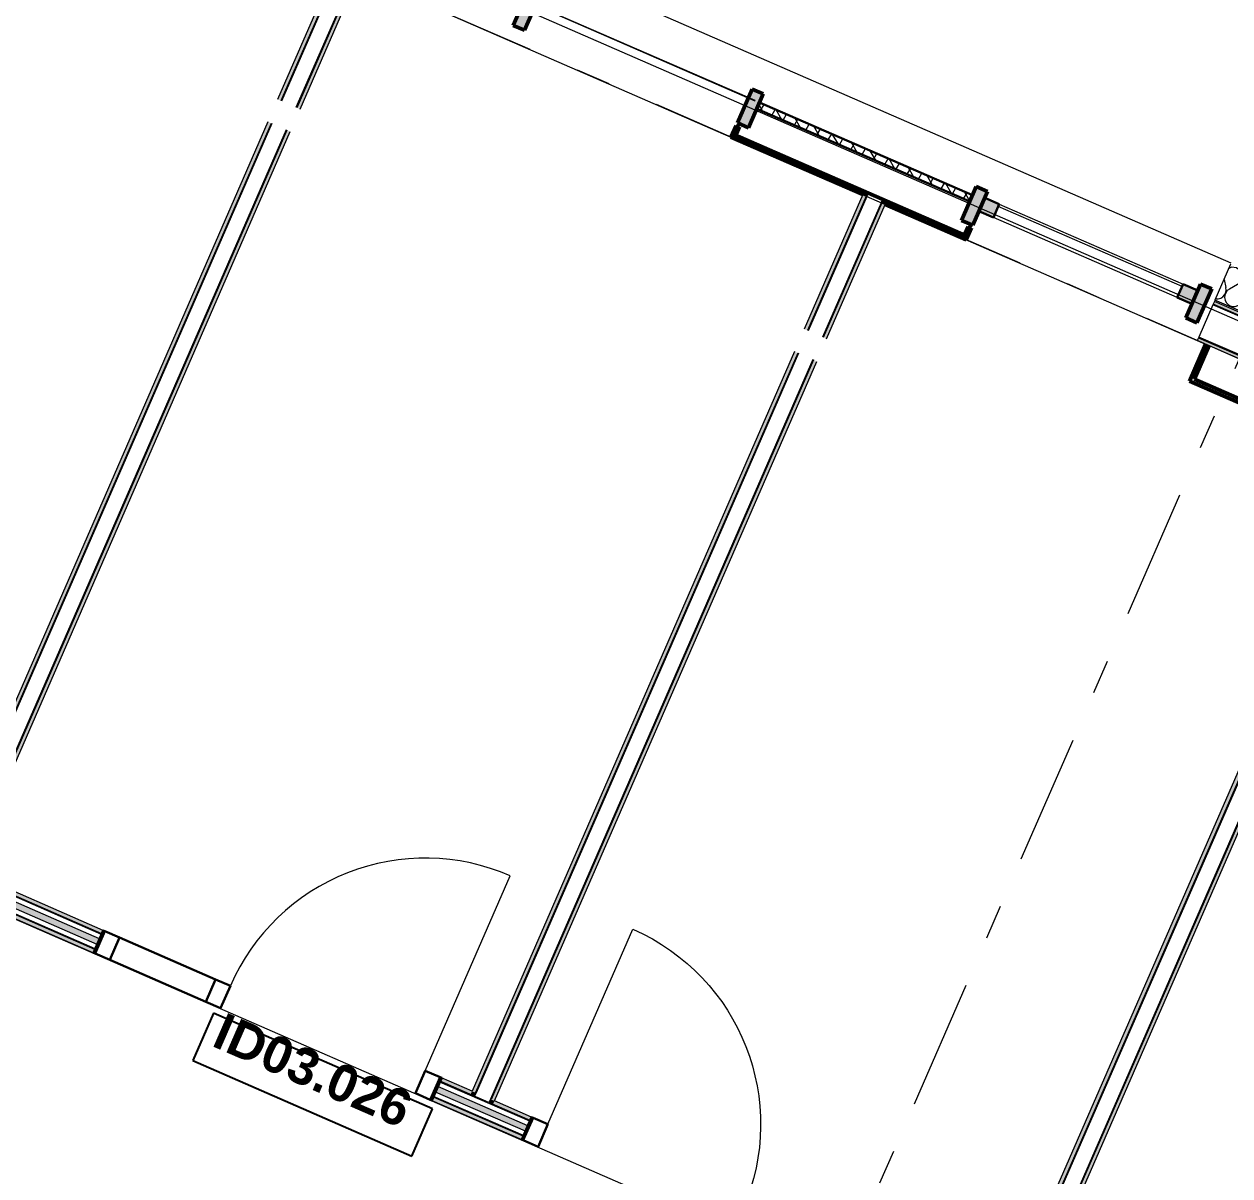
# Model space of a CAD drawing. Header units: millimetres. Extents: x -35034 to 431752, y -71616 to 25069.
# Drawn here: x 347304 to 352236, y -30114 to -25403 of the extents above; entities that cross this region are included whole.
import ezdxf
from ezdxf.enums import TextEntityAlignment as Align

# ---------------------------------------------------------------- set-up
doc = ezdxf.new("R2010")
doc.units = ezdxf.units.MM
doc.header["$MEASUREMENT"] = 0
doc.linetypes.add('Double Dashed', pattern=[1093.611073, 529.166651, -211.666656, 141.111112, -211.666656])
for name, color, linetype in [('New_A-05-M_Gross_Int_Circulation', 7, 'Continuous'), ('New_A-15-MG_Structural_Grid_Phase_2', 7, 'Continuous'), ('New_A-20-M_Floor_Slab', 7, 'Continuous'), ('New_A-25-M_Curtain_Wall', 7, 'Continuous'), ('New_A-25-M_Wall_Ext', 7, 'Continuous'), ('New_A-25-M_Wall_Int', 7, 'Continuous'), ('New_ArchiCAD Door Markers', 7, 'Continuous'), ('New_ArchiCAD Doors', 7, 'Continuous')]:
    doc.layers.add(name, color=color, linetype=linetype)
for name, color, linetype, lineweight, true_color in [('New_A-05-M_Gross_Int_Circulation_Pen_No__74', 7, 'Continuous', 20, 0x606060), ('New_A-15-MG_Structural_Grid_Phase_2_Pen_No__222', 7, 'Continuous', 13, 0x65af33), ('New_A-25-M_Curtain_Wall_Pen_No__144', 7, 'Continuous', 0, 0xc8c8c8), ('New_A-25-M_Curtain_Wall_Pen_No__165', 7, 'Continuous', 0, 0x006060), ('New_A-25-M_Curtain_Wall_Pen_No__27', 7, 'Continuous', 50, 0x2a2a2a), ('New_A-25-M_Curtain_Wall_Pen_No__43', 7, 'Continuous', 30, 0x444444), ('New_A-25-M_Wall_Ext_Pen_No__107', 7, 'Continuous', 15, 0xa6a6a6), ('New_A-25-M_Wall_Int_Pen_No__107', 7, 'Continuous', 15, 0xa6a6a6), ('New_A-25-M_Wall_Int_Pen_No__27', 7, 'Continuous', 50, 0x2a2a2a), ('New_ArchiCAD Doors_Pen_No__43', 7, 'Continuous', 30, 0x444444), ('New_ArchiCAD Doors_Pen_No__63', 7, 'Continuous', 20, 0x606060), ('New_ArchiCAD Windows_Pen_No__103', 7, 'Continuous', 15, 0xa6a6a6), ('New_ArchiCAD Windows_Pen_No__23', 7, 'Continuous', 30, 0x2a2a2a), ('New_ArchiCAD Windows_Pen_No__63', 7, 'Continuous', 20, 0x606060)]:
    doc.layers.add(name, color=color, linetype=linetype, lineweight=lineweight, true_color=true_color)
for name, color, linetype, lineweight in [('New_A-20-M_Floor_Slab_Pen_No__89', 8, 'Continuous', 20), ('New_A-25-M_Curtain_Wall_Pen_No__1', 7, 'Continuous', 13), ('New_A-25-M_Wall_Ext_Pen_No__1', 7, 'Continuous', 13), ('New_A-25-M_Wall_Int_Pen_No__1', 7, 'Continuous', 13), ('New_ArchiCAD Door Markers_Pen_No__1', 7, 'Continuous', 13), ('New_ArchiCAD Door Markers_Pen_No__5', 7, 'Continuous', 25), ('New_ArchiCAD Doors_Pen_No__1', 7, 'Continuous', 13), ('New_ArchiCAD Doors_Pen_No__87', 8, 'Continuous', 20), ('New_ArchiCAD Windows_Pen_No__83', 8, 'Continuous', 20), ('New_ArchiCAD Zone Stamps_Pen_No__9', 7, 'Continuous', 13)]:
    doc.layers.add(name, color=color, linetype=linetype, lineweight=lineweight)
doc.styles.add('GENERATED_STYLE_1', font='')
doc.styles.add('GENERATED_STYLE_2', font='')
doc.styles.add('GENERATED_STYLE_3', font='')
doc.styles.add('GENERATED_STYLE_4', font='')
doc.styles.get('GENERATED_STYLE_1').set_extended_font_data('Swis721 BT', bold=True)
doc.styles.get('GENERATED_STYLE_2').set_extended_font_data('Arial', bold=True)
doc.styles.get('GENERATED_STYLE_3').set_extended_font_data('Arial')
doc.styles.get('GENERATED_STYLE_4').set_extended_font_data('Swis721 BT')

# ---------------------------------------------------------------- blocks, each defined once
blk = doc.blocks.new('Corridor 01-Third_INB 3350_68_2', base_point=(352061.9, -32200.4))
at = {"layer": 'New_A-05-M_Gross_Int_Circulation_Pen_No__74', "linetype": 'Continuous'}
blk.add_line((358967.8, -34165.5), (339158.2, -25527.6), dxfattribs=at)
at = {"layer": 'New_ArchiCAD Zone Stamps_Pen_No__9'}
for tag, height, style, p in [('ROOM_NAME', 250, 'GENERATED_STYLE_2', (351229.1, -30640.8)), ('zoneNameLine2', 250, 'GENERATED_STYLE_2', (351040.7, -31072.9)), ('ROOM_NUMBER', 200, 'GENERATED_STYLE_3', (350852.2, -31493.6)), ('measuredAreaCode', 200, 'GENERATED_STYLE_3', (350695.2, -31853.7)), ('DUMMY_649', 200, 'GENERATED_STYLE_3', (351002.6, -31987.8)), ('DUMMY_650', 200, 'GENERATED_STYLE_3', (351492, -32201.2)), ('DUMMY_651', 133.3, 'GENERATED_STYLE_3', (351771.2, -32307.7))]:
    blk.add_attdef(tag, text='', height=height, rotation=336.4404, dxfattribs=dict(at, style=style)).set_placement(p, align=Align.TOP_LEFT)
blk = doc.blocks.new('Slab_6_2', base_point=(319508.7, -20986.7))
at = {"layer": 'New_A-20-M_Floor_Slab_Pen_No__89', "linetype": 'Continuous', "flags": 128}
blk.add_lwpolyline([(360395.6, -39042.6), (361680.2, -36096.6), (358829.1, -34853.4), (360799.2, -30335.3), (343499.7, -22791.9), (351451.6, -4555.7), (347529.4, -2845.4), (347719, -2410.4), (346158.3, -1729.9), (345968.6, -2164.8), (345491.4, -1956.7), (343498.9, -6526.2), (338307.1, -4262.3), (330724.5, -11317.1), (330341.6, -10905.7), (319508.6, -20986.6), (319508.7, -20986.7), (306424.3, -33162.5), (323848.8, -40760.4)], dxfattribs=at)
blk = doc.blocks.new('Curtain Wall_29_2', base_point=(341458.1, 0))
at = {"layer": 'New_A-25-M_Curtain_Wall', "linetype": 'Continuous', "lineweight": 0, "true_color": 0x000000}
h = blk.add_hatch(dxfattribs=at)
h.set_pattern_fill('Batt_Insulation_0002', color=178, style=0, pattern_type=2)
h.set_pattern_definition([(60, (341458.065, 0), (-43.30127, 25), []), (120, (341458.065, 0), (43.30127, 25), [])])
h.paths.add_polyline_path([(351183.7, -26102.9), (350312.5, -25724), (350301.3, -25749.6), (351172.5, -26128.5)])
at = {"layer": 'New_A-25-M_Curtain_Wall_Pen_No__144', "linetype": 'Continuous'}
for points in [[(349365, -25269.9), (349304.7, -25408.3), (349350.6, -25428.3), (349410.8, -25289.8)], [(350282, -25668.7), (350221.8, -25807.2), (350267.6, -25827.1), (350327.8, -25688.7)], [(351199, -26067.6), (351138.8, -26206), (351184.6, -26226), (351244.9, -26087.5)], [(352116, -26466.4), (352055.8, -26604.9), (352101.7, -26624.8), (352161.9, -26486.3)]]:
    blk.add_hatch(color=256, dxfattribs=at).paths.add_polyline_path(points)
at = {"layer": 'New_A-25-M_Curtain_Wall_Pen_No__165', "linetype": 'Continuous', "lineweight": 0, "true_color": 0x001818}
blk.add_hatch(color=168, dxfattribs=at).paths.add_polyline_path([(349367.6, -25314.1), (350293.7, -25716.9), (350294.1, -25716), (349368, -25313.2)])
at = {"layer": 'New_ArchiCAD Windows_Pen_No__103', "linetype": 'Continuous'}
for points in [[(351233.5, -26113.6), (351293.1, -26139.6), (351269.2, -26194.6), (351209.6, -26168.7)], [(352080.7, -26547.6), (352021.1, -26521.6), (352045.1, -26466.6), (352104.7, -26492.5)]]:
    blk.add_hatch(color=256, dxfattribs=at).paths.add_polyline_path(points)
at = {"layer": 'New_A-25-M_Curtain_Wall_Pen_No__1', "linetype": 'Continuous'}
for p, q in [((349367.6, -25314.1), (350293.7, -25716.9)), ((350294.1, -25716), (349368, -25313.2)), ((350293.7, -25716.9), (350294.1, -25716))]:
    blk.add_line(p, q, dxfattribs=at)
at = {"layer": 'New_A-25-M_Curtain_Wall_Pen_No__27', "linetype": 'Continuous'}
for p, q in [((349365, -25269.9), (349304.7, -25408.3)), ((349350.6, -25428.3), (349410.8, -25289.8)), ((349304.7, -25408.3), (349350.6, -25428.3)), ((350282, -25668.7), (350221.8, -25807.2)), ((350267.6, -25827.1), (350327.8, -25688.7)), ((350327.8, -25688.7), (350282, -25668.7)), ((350221.8, -25807.2), (350267.6, -25827.1)), ((351199, -26067.6), (351138.8, -26206)), ((351184.6, -26226), (351244.9, -26087.5)), ((351244.9, -26087.5), (351199, -26067.6)), ((351138.8, -26206), (351184.6, -26226)), ((352116, -26466.4), (352055.8, -26604.9)), ((352161.9, -26486.3), (352116, -26466.4)), ((352101.7, -26624.8), (352161.9, -26486.3)), ((352055.8, -26604.9), (352101.7, -26624.8))]:
    blk.add_line(p, q, dxfattribs=at)
at = {"layer": 'New_A-25-M_Curtain_Wall_Pen_No__43', "linetype": 'Continuous'}
for p, q in [((350312.5, -25724), (351183.7, -26102.9)), ((351172.5, -26128.5), (350301.3, -25749.6))]:
    blk.add_line(p, q, dxfattribs=at)
at = {"layer": 'New_ArchiCAD Windows_Pen_No__23', "linetype": 'Continuous'}
for p, q in [((351209.6, -26168.7), (351233.5, -26113.6)), ((351233.5, -26113.6), (351293.1, -26139.6)), ((351269.2, -26194.6), (351209.6, -26168.7)), ((351293.1, -26139.6), (351269.2, -26194.6)), ((352021.1, -26521.6), (352045.1, -26466.6)), ((352045.1, -26466.6), (352104.7, -26492.5)), ((352080.7, -26547.6), (352021.1, -26521.6)), ((352104.7, -26492.5), (352080.7, -26547.6))]:
    blk.add_line(p, q, dxfattribs=at)
at = {"layer": 'New_ArchiCAD Windows_Pen_No__63', "linetype": 'Continuous'}
blk.add_line((352041.1, -26475.8), (351289.1, -26148.7), dxfattribs=at)
at = {"layer": 'New_ArchiCAD Windows_Pen_No__83', "linetype": 'Continuous'}
for p, q in [((351293.1, -26139.6), (352045.1, -26466.6)), ((352021.1, -26521.6), (351269.2, -26194.6))]:
    blk.add_line(p, q, dxfattribs=at)
blk = doc.blocks.new('*X973', base_point=(341458.1, 0))
at = {"layer": 'New_A-25-M_Wall_Ext_Pen_No__107', "linetype": 'Continuous'}
for p, q in [((352243.2, -26397.2), (352231.9, -26402.2)), ((352263.8, -26399.9), (352243.2, -26397.2)), ((352279.9, -26413.2), (352263.8, -26399.9)), ((352286.6, -26432.9), (352279.9, -26413.2)), ((352282, -26453.2), (352286.6, -26432.9)), ((352313, -26427.6), (352294, -26436.1)), ((352333.6, -26430.4), (352313, -26427.6)), ((352349.7, -26443.6), (352333.6, -26430.4)), ((352212.3, -26447.1), (352220.3, -26480.7)), ((352221.3, -26491.2), (352220.3, -26480.7)), ((352267.4, -26468), (352234.2, -26486.8)), ((352267.4, -26468), (352282, -26453.2)), ((352282.3, -26453.3), (352281.3, -26474.1)), ((352281.3, -26474.1), (352290.1, -26511.2)), ((352294, -26436.1), (352282.3, -26453.3)), ((352337.2, -26498.4), (352351.8, -26483.6)), ((352356.5, -26463.3), (352349.7, -26443.6)), ((352352.1, -26483.7), (352351.2, -26504.5)), ((352351.8, -26483.6), (352356.5, -26463.3)), ((352363.8, -26466.5), (352352.1, -26483.7)), ((352382.8, -26458.1), (352363.8, -26466.5)), ((352403.5, -26460.8), (352382.8, -26458.1)), ((352419.6, -26474.1), (352403.5, -26460.8)), ((352426.3, -26493.8), (352419.6, -26474.1)), ((352177.5, -26527), (352178.1, -26527.2)), ((352178.1, -26527.2), (352188.6, -26527.2)), ((352188.6, -26527.2), (352198.7, -26524.3)), ((352198.7, -26524.3), (352207.6, -26518.7)), ((352207.6, -26518.7), (352214.7, -26510.9)), ((352214.7, -26510.9), (352219.3, -26501.5)), ((352215.9, -26511.5), (352215, -26521.9)), ((352215, -26521.9), (352217, -26532.2)), ((352219.6, -26501.6), (352215.9, -26511.5)), ((352217, -26532.2), (352221.7, -26541.6)), ((352219.3, -26501.5), (352221.3, -26491.2)), ((352225.9, -26493.2), (352219.6, -26501.6)), ((352234.2, -26486.8), (352225.9, -26493.2)), ((352284.5, -26541.4), (352289.2, -26532)), ((352289.5, -26532.1), (352285.7, -26541.9)), ((352289.2, -26532), (352291.1, -26521.6)), ((352295.7, -26523.6), (352289.5, -26532.1)), ((352291.1, -26521.6), (352290.1, -26511.2)), ((352304.1, -26517.2), (352295.7, -26523.6)), ((352337.2, -26498.4), (352304.1, -26517.2)), ((352351.2, -26504.5), (352359.9, -26541.6)), ((352407, -26528.9), (352373.9, -26547.7)), ((352407, -26528.9), (352421.7, -26514.1)), ((352421.9, -26514.2), (352421, -26535)), ((352421.7, -26514.1), (352426.3, -26493.8)), ((352433.7, -26497), (352421.9, -26514.2)), ((352452.7, -26488.5), (352433.7, -26497)), ((352473.3, -26491.3), (352452.7, -26488.5)), ((352489.4, -26504.5), (352473.3, -26491.3)), ((352496.1, -26524.2), (352489.4, -26504.5)), ((352491.5, -26544.5), (352496.1, -26524.2)), ((352503.5, -26527.4), (352491.8, -26544.6)), ((352522.5, -26519), (352503.5, -26527.4)), ((352543.2, -26521.8), (352522.5, -26519)), ((352559.2, -26535), (352543.2, -26521.8)), ((352221.7, -26541.6), (352228.8, -26549.4)), ((352228.8, -26549.4), (352237.8, -26554.8)), ((352237.8, -26554.8), (352247.9, -26557.7)), ((352247.9, -26557.7), (352258.4, -26557.6)), ((352258.4, -26557.6), (352268.5, -26554.7)), ((352268.5, -26554.7), (352277.5, -26549.2)), ((352277.5, -26549.2), (352284.5, -26541.4)), ((352285.7, -26541.9), (352284.8, -26552.4)), ((352284.8, -26552.4), (352286.8, -26562.7)), ((352286.8, -26562.7), (352291.6, -26572.1)), ((352291.6, -26572.1), (352298.7, -26579.8)), ((352298.7, -26579.8), (352307.6, -26585.3)), ((352338.4, -26585.2), (352347.3, -26579.6)), ((352347.3, -26579.6), (352354.4, -26571.8)), ((352354.4, -26571.8), (352359, -26562.4)), ((352355.6, -26572.4), (352354.7, -26582.8)), ((352354.7, -26582.8), (352356.7, -26593.2)), ((352359.3, -26562.5), (352355.6, -26572.4)), ((352359, -26562.4), (352360.9, -26552.1)), ((352365.6, -26554.1), (352359.3, -26562.5)), ((352360.9, -26552.1), (352359.9, -26541.6)), ((352373.9, -26547.7), (352365.6, -26554.1)), ((352421, -26535), (352429.8, -26572.1)), ((352428.9, -26592.9), (352430.8, -26582.5)), ((352430.8, -26582.5), (352429.8, -26572.1)), ((352443.8, -26578.2), (352435.4, -26584.6)), ((352476.9, -26559.4), (352443.8, -26578.2)), ((352476.9, -26559.4), (352491.5, -26544.5)), ((352491.8, -26544.6), (352490.9, -26565.4)), ((352490.9, -26565.4), (352499.6, -26602.5)), ((352546.7, -26589.8), (352561.3, -26575)), ((352566, -26554.7), (352559.2, -26535)), ((352561.6, -26575.1), (352560.7, -26595.9)), ((352561.3, -26575), (352566, -26554.7)), ((352573.3, -26557.9), (352561.6, -26575.1)), ((352592.4, -26549.4), (352573.3, -26557.9)), ((352613, -26552.2), (352592.4, -26549.4)), ((352629.1, -26565.4), (352613, -26552.2)), ((352635.8, -26585.1), (352629.1, -26565.4)), ((352662.2, -26579.9), (352643.2, -26588.3)), ((352682.8, -26582.7), (352662.2, -26579.9)), ((352698.9, -26595.9), (352682.8, -26582.7)), ((352307.6, -26585.3), (352317.8, -26588.1)), ((352317.8, -26588.1), (352328.3, -26588.1)), ((352328.3, -26588.1), (352338.4, -26585.2)), ((352356.7, -26593.2), (352361.4, -26602.5)), ((352361.4, -26602.5), (352368.5, -26610.3)), ((352368.5, -26610.3), (352377.5, -26615.8)), ((352377.5, -26615.8), (352387.6, -26618.6)), ((352387.6, -26618.6), (352398.1, -26618.5)), ((352398.1, -26618.5), (352408.2, -26615.6)), ((352408.2, -26615.6), (352417.1, -26610.1)), ((352417.1, -26610.1), (352424.2, -26602.3)), ((352424.2, -26602.3), (352428.9, -26592.9)), ((352425.4, -26602.8), (352424.5, -26613.3)), ((352424.5, -26613.3), (352426.5, -26623.6)), ((352429.1, -26593), (352425.4, -26602.8)), ((352426.5, -26623.6), (352431.2, -26633)), ((352435.4, -26584.6), (352429.1, -26593)), ((352494, -26632.7), (352498.7, -26623.3)), ((352499, -26623.4), (352495.3, -26633.3)), ((352498.7, -26623.3), (352500.6, -26613)), ((352505.3, -26615), (352499, -26623.4)), ((352500.6, -26613), (352499.6, -26602.5)), ((352513.6, -26608.6), (352505.3, -26615)), ((352546.7, -26589.8), (352513.6, -26608.6)), ((352560.7, -26595.9), (352569.5, -26633)), ((352616.6, -26620.3), (352583.4, -26639.1)), ((352616.6, -26620.3), (352631.2, -26605.4)), ((352631.5, -26605.6), (352630.5, -26626.4)), ((352630.5, -26626.4), (352639.3, -26663.4)), ((352631.2, -26605.4), (352635.8, -26585.1)), ((352643.2, -26588.3), (352631.5, -26605.6)), ((352705.6, -26615.6), (352698.9, -26595.9)), ((352701, -26635.9), (352705.6, -26615.6)), ((352713, -26618.8), (352701.3, -26636)), ((352732, -26610.3), (352713, -26618.8)), ((352752.7, -26613.1), (352732, -26610.3)), ((352768, -26625.7), (352752.7, -26613.1)), ((352431.2, -26633), (352438.4, -26640.7)), ((352438.4, -26640.7), (352447.3, -26646.2)), ((352447.3, -26646.2), (352457.4, -26649)), ((352457.4, -26649), (352468, -26649)), ((352468, -26649), (352478.1, -26646.1)), ((352478.1, -26646.1), (352487, -26640.5)), ((352487, -26640.5), (352494, -26632.7)), ((352495.3, -26633.3), (352494.4, -26643.7)), ((352494.4, -26643.7), (352496.3, -26654.1)), ((352496.3, -26654.1), (352501.1, -26663.4)), ((352501.1, -26663.4), (352508.2, -26671.2)), ((352508.2, -26671.2), (352517.2, -26676.7)), ((352517.2, -26676.7), (352527.3, -26679.5)), ((352527.3, -26679.5), (352537.8, -26679.5)), ((352537.8, -26679.5), (352547.9, -26676.5)), ((352547.9, -26676.5), (352556.8, -26671)), ((352556.8, -26671), (352563.9, -26663.2)), ((352563.9, -26663.2), (352568.5, -26653.8)), ((352565.1, -26663.7), (352564.2, -26674.2)), ((352564.2, -26674.2), (352566.2, -26684.5)), ((352568.8, -26653.9), (352565.1, -26663.7)), ((352568.5, -26653.8), (352570.5, -26643.4)), ((352575.1, -26645.5), (352568.8, -26653.9)), ((352570.5, -26643.4), (352569.5, -26633)), ((352583.4, -26639.1), (352575.1, -26645.5)), ((352638.4, -26684.2), (352640.3, -26673.9)), ((352644.9, -26675.9), (352638.7, -26684.3)), ((352640.3, -26673.9), (352639.3, -26663.4)), ((352653.3, -26669.5), (352644.9, -26675.9)), ((352686.4, -26650.7), (352653.3, -26669.5)), ((352686.4, -26650.7), (352701, -26635.9)), ((352701.3, -26636), (352700.4, -26656.8)), ((352700.4, -26656.8), (352709.1, -26693.9)), ((352566.2, -26684.5), (352570.9, -26693.9)), ((352570.9, -26693.9), (352578, -26701.6)), ((352578, -26701.6), (352587, -26707.1)), ((352587, -26707.1), (352597.1, -26709.9)), ((352597.1, -26709.9), (352607.6, -26709.9)), ((352607.6, -26709.9), (352617.7, -26707)), ((352617.7, -26707), (352626.7, -26701.4)), ((352626.7, -26701.4), (352633.7, -26693.6)), ((352633.7, -26693.6), (352638.4, -26684.2)), ((352634.9, -26694.2), (352634, -26704.6)), ((352634, -26704.6), (352636, -26715)), ((352638.7, -26684.3), (352634.9, -26694.2)), ((352636, -26715), (352640.8, -26724.3)), ((352640.8, -26724.3), (352647.9, -26732.1)), ((352696.5, -26731.9), (352703.6, -26724.1)), ((352703.6, -26724.1), (352708.2, -26714.7)), ((352704.8, -26724.6), (352703.9, -26735.1)), ((352708.5, -26714.8), (352704.8, -26724.6)), ((352708.2, -26714.7), (352710.1, -26704.3)), ((352714.8, -26706.4), (352708.5, -26714.8)), ((352710.1, -26704.3), (352709.1, -26693.9)), ((352723.1, -26700), (352714.8, -26706.4)), ((352739.7, -26690.6), (352723.1, -26700)), ((352647.9, -26732.1), (352656.8, -26737.6)), ((352656.8, -26737.6), (352667, -26740.4)), ((352667, -26740.4), (352677.5, -26740.4)), ((352677.5, -26740.4), (352687.6, -26737.4)), ((352687.6, -26737.4), (352696.5, -26731.9)), ((352703.9, -26735.1), (352705.9, -26745.4)), ((352705.9, -26745.4), (352710.6, -26754.8)), ((352710.6, -26754.8), (352711.3, -26755.6))]:
    blk.add_line(p, q, dxfattribs=at)
blk = doc.blocks.new('Simple Door Opening_11')
at = {"layer": 'New_ArchiCAD Doors_Pen_No__1', "linetype": 'Continuous'}
for p, q in [((-4056, -4.5), (-4056, -164.5)), ((-4056, -164.5), (-4056, -170.5)), ((-4056, -170.5), (-4056, -182.5)), ((-4056, -182.5), (-4056, -185.5)), ((-4056, -185.5), (-4056, -329.5)), ((-4056, -329.5), (-4056, -332.5)), ((-4056, -332.5), (-4056, -345))]:
    blk.add_line(p, q, dxfattribs=at)
at = {"layer": 'New_ArchiCAD Doors_Pen_No__87', "linetype": 'Continuous'}
for p, q in [((-4056, 0), (4056, 0)), ((4056, -345), (-4056, -345))]:
    blk.add_line(p, q, dxfattribs=at)
blk = doc.blocks.new('Wall_284_2', base_point=(352635.5, -26929.3))
at = {"layer": 'New_A-25-M_Wall_Ext_Pen_No__107', "linetype": 'Continuous', "lineweight": 0, "true_color": 0x535353}
for points in [[(352700.5, -26780.4), (352168.2, -26548.3), (352167, -26551), (352699.3, -26783.1)], [(352641.7, -26915.1), (352109.4, -26683), (352108.2, -26685.8), (352640.5, -26917.9)]]:
    blk.add_hatch(color=251, dxfattribs=at).paths.add_polyline_path(points)
at = {"layer": 'New_A-25-M_Wall_Ext_Pen_No__107', "linetype": 'Continuous'}
for points in [[(352705.3, -26769.4), (352173, -26537.3), (352168.2, -26548.3), (352700.5, -26780.4)], [(352103.2, -26697.2), (352635.5, -26929.3), (352640.5, -26917.9), (352108.2, -26685.8)]]:
    blk.add_hatch(color=256, dxfattribs=at).paths.add_polyline_path(points)
at = {"layer": 'New_A-25-M_Wall_Ext_Pen_No__1', "linetype": 'Continuous'}
for p, q in [((352707.7, -26763.9), (352175.4, -26531.8)), ((352699.3, -26783.1), (352167, -26551)), ((352700.5, -26780.4), (352168.2, -26548.3)), ((352705.3, -26769.4), (352173, -26537.3)), ((352108.2, -26685.8), (352640.5, -26917.9)), ((352641.7, -26915.1), (352109.4, -26683))]:
    blk.add_line(p, q, dxfattribs=at)
at = {"layer": 'New_A-25-M_Wall_Ext_Pen_No__1', "linetype": 'Continuous', "flags": 128}
for points in [[(352103.2, -26697.2), (352137.3, -26712.1)], [(352151.1, -26718.1), (352398.8, -26826.1)]]:
    blk.add_lwpolyline(points, dxfattribs=at)
at = {"layer": 'New_A-25-M_Wall_Ext', "color": 250, "lineweight": 50, "true_color": 0x2a2a2a}
blk.add_blockref('*X973', (341458.1, 0), dxfattribs=at)
at = {"layer": 'New_ArchiCAD Doors', "color": 251, "linetype": 'Continuous', "lineweight": 20, "true_color": 0x606060, "xscale": -0.9999999999999999, "zscale": 1000, "rotation": 336.4404115840111}
blk.add_blockref('Simple Door Opening_11', (348523.2, -24759.8), dxfattribs=at)
blk = doc.blocks.new('*X1012', base_point=(341458.1, 0))
at = {"layer": 'New_A-25-M_Wall_Int_Pen_No__107', "linetype": 'Continuous'}
blk.add_hatch(color=256, dxfattribs=at).paths.add_polyline_path([(346430.5, -28656.1), (347603, -29167.4), (347613, -29144.5), (346440.5, -28633.2)])
blk = doc.blocks.new('*X1013', base_point=(341458.1, 0))
at = {"layer": 'New_A-25-M_Wall_Int_Pen_No__107', "linetype": 'Continuous'}
blk.add_hatch(color=256, dxfattribs=at).paths.add_polyline_path([(348997.1, -29748), (348987.1, -29770.9), (349354.6, -29931.2), (349364.6, -29908.3)])
blk = doc.blocks.new('Door with Sidelight on Side 2 19_12')
at = {"layer": 'New_ArchiCAD Doors_Pen_No__1', "linetype": 'Continuous'}
for p, q in [((-755, 0), (-755, -15)), ((755, 0), (755, -15)), ((-755, -15), (-755, -18)), ((-755, -18), (-755, -38)), ((-755, -38), (-755, -63)), ((755, -15), (755, -18)), ((755, -18), (755, -38)), ((755, -38), (755, -63)), ((-755, -63), (-755, -82)), ((-755, -82), (-755, -85)), ((-755, -85), (-755, -100)), ((755, -63), (755, -82)), ((755, -82), (755, -85)), ((755, -85), (755, -100))]:
    blk.add_line(p, q, dxfattribs=at)
at = {"layer": 'New_ArchiCAD Doors_Pen_No__43', "linetype": 'Continuous'}
for p, q in [((-748, 0), (-755, 0)), ((-755, 0), (-755, -100)), ((-682, 0), (-748, 0)), ((-748, 0), (-748, -100)), ((-254, 0), (-682, 0)), ((-682, 0), (-682, -100)), ((-682, -100), (-682, 0)), ((-254, -100), (-254, 0)), ((-188, 0), (-254, 0)), ((-254, 0), (-254, -100)), ((-188, -100), (-188, 0)), ((748, 0), (682, 0)), ((682, 0), (682, -100)), ((748, 0), (755, 0)), ((748, -100), (748, 0)), ((755, 0), (755, -100)), ((-748, -100), (-755, -100)), ((-748, -100), (-682, -100)), ((-682, -100), (-254, -100)), ((-254, -100), (-188, -100)), ((682, -100), (748, -100)), ((748, -100), (755, -100))]:
    blk.add_line(p, q, dxfattribs=at)
at = {"layer": 'New_ArchiCAD Doors_Pen_No__63', "linetype": 'Continuous'}
blk.add_line((682, 0), (682, 870), dxfattribs=at)
blk.add_arc((682, 0), 870, 90, 180, dxfattribs=at)
blk = doc.blocks.new('Door Stamp 17_18')
at = {"layer": 'New_ArchiCAD Door Markers_Pen_No__5', "linetype": 'Continuous'}
for p, q in [((206.6, 241.9), (-770.5, 241.9)), ((-770.5, 241.9), (-770.5, 30.2)), ((206.6, 241.9), (-770.5, 241.9)), ((206.6, 30.2), (206.6, 241.9)), ((-770.5, 30.2), (206.6, 30.2))]:
    blk.add_line(p, q, dxfattribs=at)
at = {"layer": 'New_ArchiCAD Door Markers_Pen_No__1', "style": 'GENERATED_STYLE_1'}
blk.add_attdef('AC_WIDO_ID', text='', height=150, rotation=180, dxfattribs=at).set_placement((147.8, 286.5), align=Align.BOTTOM_LEFT)
blk = doc.blocks.new('Wall_295_2', base_point=(359117.5, -34119.5))
at = {"layer": 'New_A-25-M_Wall_Int_Pen_No__107', "linetype": 'Continuous'}
for points in [[(346415.7, -28690), (347588.2, -29201.3), (347594.2, -29187.6), (346421.7, -28676.3)], [(347074, -28868), (347068, -28881.7), (347622.2, -29123.4), (347628.2, -29109.6)], [(349006.3, -29726.9), (349130.5, -29781.1), (349136.5, -29767.3), (349012.3, -29713.2)], [(349130.5, -29781.1), (349144.2, -29787.1), (349150.2, -29773.3), (349136.5, -29767.3)], [(348978.4, -29791.1), (348972.4, -29804.9), (349339.8, -29965.1), (349345.8, -29951.3)], [(349208.4, -29815), (349222.1, -29821), (349228.1, -29807.3), (349214.4, -29801.3)], [(349228.1, -29807.3), (349222.1, -29821), (349373.8, -29887.2), (349379.8, -29873.4)]]:
    blk.add_hatch(color=256, dxfattribs=at).paths.add_polyline_path(points)
at = {"layer": 'New_A-25-M_Wall_Int_Pen_No__107', "linetype": 'Continuous', "lineweight": 0, "true_color": 0x535353}
for points in [[(346421.7, -28676.3), (347594.2, -29187.6), (347595.4, -29184.8), (346422.9, -28673.5)], [(347054.3, -28875.7), (347053.1, -28878.5), (347621, -29126.1), (347622.2, -29123.4)], [(349005.1, -29729.7), (349204.4, -29816.6), (349205.6, -29813.8), (349006.3, -29726.9)], [(348979.6, -29788.4), (348978.4, -29791.1), (349345.8, -29951.3), (349347, -29948.6)], [(349144.2, -29787.1), (349147, -29788.3), (349153, -29774.5), (349150.2, -29773.3)], [(349204.4, -29816.6), (349207.2, -29817.8), (349208.4, -29815), (349205.6, -29813.8)], [(349205.6, -29813.8), (349208.4, -29815), (349214.4, -29801.3), (349211.6, -29800.1)], [(349208.4, -29815), (349207.2, -29817.8), (349372.6, -29889.9), (349373.8, -29887.2)]]:
    blk.add_hatch(color=251, dxfattribs=at).paths.add_polyline_path(points)
at = {"layer": 'New_A-25-M_Wall_Int_Pen_No__1', "linetype": 'Continuous'}
for p, q in [((347613, -29144.5), (346440.5, -28633.2)), ((347621, -29126.1), (346448.5, -28614.9)), ((347594.2, -29187.6), (346421.7, -28676.3)), ((347595.4, -29184.8), (346422.9, -28673.5)), ((347603, -29167.4), (346430.5, -28656.1)), ((347622.2, -29123.4), (347054.3, -28875.7)), ((347613, -29144.5), (347603, -29167.4)), ((347621, -29126.1), (347613, -29144.5)), ((347622.2, -29123.4), (347621, -29126.1)), ((347628.2, -29109.6), (347622.2, -29123.4)), ((347594.2, -29187.6), (347588.2, -29201.3)), ((347595.4, -29184.8), (347594.2, -29187.6)), ((347603, -29167.4), (347595.4, -29184.8)), ((349005.1, -29729.7), (348997.1, -29748)), ((349006.3, -29726.9), (349005.1, -29729.7)), ((349372.6, -29889.9), (349005.1, -29729.7)), ((349012.3, -29713.2), (349006.3, -29726.9)), ((349205.6, -29813.8), (349006.3, -29726.9)), ((348979.6, -29788.4), (348978.4, -29791.1)), ((348987.1, -29770.9), (348979.6, -29788.4)), ((349347, -29948.6), (348979.6, -29788.4)), ((348997.1, -29748), (348987.1, -29770.9)), ((349354.6, -29931.2), (348987.1, -29770.9)), ((349364.6, -29908.3), (348997.1, -29748)), ((349150.2, -29773.3), (349144.2, -29787.1)), ((349153, -29774.5), (349147, -29788.3)), ((348978.4, -29791.1), (348972.4, -29804.9)), ((349345.8, -29951.3), (348978.4, -29791.1)), ((349211.6, -29800.1), (349205.6, -29813.8)), ((349208.4, -29815), (349214.4, -29801.3)), ((349373.8, -29887.2), (349208.4, -29815)), ((349373.8, -29887.2), (349372.6, -29889.9)), ((349379.8, -29873.4), (349373.8, -29887.2)), ((349354.6, -29931.2), (349347, -29948.6)), ((349364.6, -29908.3), (349354.6, -29931.2)), ((349372.6, -29889.9), (349364.6, -29908.3)), ((349345.8, -29951.3), (349339.8, -29965.1)), ((349347, -29948.6), (349345.8, -29951.3))]:
    blk.add_line(p, q, dxfattribs=at)
at = {"layer": 'New_A-25-M_Wall_Int_Pen_No__1', "linetype": 'Continuous', "flags": 128}
for points in [[(346415.7, -28690), (347588.2, -29201.3)], [(347628.2, -29109.6), (347074, -28868)], [(349136.5, -29767.3), (349012.3, -29713.2)], [(348972.4, -29804.9), (349339.8, -29965.1)], [(349379.8, -29873.4), (349228.1, -29807.3)]]:
    blk.add_lwpolyline(points, dxfattribs=at)
at = {"layer": 'New_A-25-M_Wall_Int', "color": 250, "lineweight": 50, "true_color": 0x2a2a2a}
for name in ['*X1012', '*X1013']:
    blk.add_blockref(name, (341458.1, 0), dxfattribs=at)
at = {"layer": 'New_ArchiCAD Door Markers'}
ref = blk.add_blockref('Door Stamp 17_18', (348280.3, -29503.1), dxfattribs=dict(at, rotation=156.4404115839991))
ref.add_attrib('AC_WIDO_ID', 'ID03.026', dxfattribs={"layer": 'New_ArchiCAD Door Markers_Pen_No__1', "color": 7, "height": 150, "rotation": 336.4404, "style": 'GENERATED_STYLE_1'}).set_placement((348048.1, -29621.2), align=Align.BOTTOM_LEFT)
at = {"layer": 'New_ArchiCAD Doors', "color": 251, "linetype": 'Continuous', "lineweight": 20, "true_color": 0x606060, "zscale": 1000, "rotation": 336.440411583999}
blk.add_blockref('Door with Sidelight on Side 2 19_12', (348320.3, -29411.4), dxfattribs=at)
at = {"layer": 'New_ArchiCAD Doors', "color": 251, "linetype": 'Continuous', "lineweight": 20, "true_color": 0x606060, "xscale": -0.9999999999999999, "zscale": 1000, "rotation": 336.440411583999}
blk.add_blockref('Door with Sidelight on Side 2 19_12', (350071.9, -30175.2), dxfattribs=at)
blk = doc.blocks.new('Wall_298_2', base_point=(351290.6, -30706.6))
at = {"layer": 'New_A-25-M_Wall_Int_Pen_No__107', "linetype": 'Continuous'}
for points in [[(352889.4, -27040), (352649.6, -27590), (352663.3, -27596), (352903.1, -27046)], [(352967.3, -27074), (352727.5, -27624), (352741.2, -27630), (352981.1, -27080)], [(352609.6, -27681.7), (351290.6, -30706.6), (351304.3, -30712.6), (352623.3, -27687.7)], [(352687.5, -27715.7), (351368.5, -30740.6), (351382.2, -30746.6), (352701.3, -27721.7)]]:
    blk.add_hatch(color=256, dxfattribs=at).paths.add_polyline_path(points)
at = {"layer": 'New_A-25-M_Wall_Int_Pen_No__107', "linetype": 'Continuous', "lineweight": 0, "true_color": 0x535353}
for points in [[(352903.1, -27046), (352663.3, -27596), (352666.1, -27597.2), (352905.9, -27047.2)], [(352964.6, -27072.8), (352724.7, -27622.8), (352727.5, -27624), (352967.3, -27074)], [(352623.3, -27687.7), (351304.3, -30712.6), (351307.1, -30713.8), (352626.1, -27688.9)], [(352684.8, -27714.5), (351365.7, -30739.4), (351368.5, -30740.6), (352687.5, -27715.7)]]:
    blk.add_hatch(color=251, dxfattribs=at).paths.add_polyline_path(points)
at = {"layer": 'New_A-25-M_Wall_Int_Pen_No__1', "linetype": 'Continuous'}
for p, q in [((352903.1, -27046), (352663.3, -27596)), ((352905.9, -27047.2), (352666.1, -27597.2)), ((352964.6, -27072.8), (352724.7, -27622.8)), ((352967.3, -27074), (352727.5, -27624)), ((352623.3, -27687.7), (351304.3, -30712.6)), ((352626.1, -27688.9), (351307.1, -30713.8)), ((352684.8, -27714.5), (351365.7, -30739.4)), ((352687.5, -27715.7), (351368.5, -30740.6))]:
    blk.add_line(p, q, dxfattribs=at)
at = {"layer": 'New_A-25-M_Wall_Int_Pen_No__1', "linetype": 'Continuous', "flags": 128}
for points in [[(352889.4, -27040), (352649.6, -27590)], [(352741.2, -27630), (352981.1, -27080)], [(352609.6, -27681.7), (351290.6, -30706.6)], [(351382.2, -30746.6), (352701.3, -27721.7)]]:
    blk.add_lwpolyline(points, dxfattribs=at)
blk = doc.blocks.new('Wall_299_2', base_point=(349136.5, -29767.3))
at = {"layer": 'New_A-25-M_Wall_Int_Pen_No__107', "linetype": 'Continuous'}
for points in [[(350735.3, -26100.7), (350495.5, -26650.7), (350509.2, -26656.7), (350749, -26106.7)], [(350813.2, -26134.7), (350573.4, -26684.7), (350587.1, -26690.7), (350826.9, -26140.7)], [(350455.5, -26742.4), (349136.5, -29767.3), (349150.2, -29773.3), (350469.2, -26748.4)], [(350533.4, -26776.4), (349214.4, -29801.3), (349228.1, -29807.3), (350547.1, -26782.4)]]:
    blk.add_hatch(color=256, dxfattribs=at).paths.add_polyline_path(points)
at = {"layer": 'New_A-25-M_Wall_Int_Pen_No__107', "linetype": 'Continuous', "lineweight": 0, "true_color": 0x535353}
for points in [[(350749, -26106.7), (350509.2, -26656.7), (350512, -26657.9), (350751.8, -26107.9)], [(350810.4, -26133.5), (350570.6, -26683.5), (350573.4, -26684.7), (350813.2, -26134.7)], [(350469.2, -26748.4), (349150.2, -29773.3), (349153, -29774.5), (350472, -26749.6)], [(350530.6, -26775.2), (349211.6, -29800.1), (349214.4, -29801.3), (350533.4, -26776.4)]]:
    blk.add_hatch(color=251, dxfattribs=at).paths.add_polyline_path(points)
at = {"layer": 'New_A-25-M_Wall_Int_Pen_No__1', "linetype": 'Continuous'}
for p, q in [((350749, -26106.7), (350509.2, -26656.7)), ((350751.8, -26107.9), (350512, -26657.9)), ((350810.4, -26133.5), (350570.6, -26683.5)), ((350813.2, -26134.7), (350573.4, -26684.7)), ((350469.2, -26748.4), (349150.2, -29773.3)), ((350472, -26749.6), (349153, -29774.5)), ((350530.6, -26775.2), (349211.6, -29800.1)), ((350533.4, -26776.4), (349214.4, -29801.3))]:
    blk.add_line(p, q, dxfattribs=at)
at = {"layer": 'New_A-25-M_Wall_Int_Pen_No__1', "linetype": 'Continuous', "flags": 128}
for points in [[(350735.3, -26100.7), (350495.5, -26650.7)], [(350587.1, -26690.7), (350826.9, -26140.7)], [(350455.5, -26742.4), (349136.5, -29767.3)], [(349228.1, -29807.3), (350547.1, -26782.4)]]:
    blk.add_lwpolyline(points, dxfattribs=at)
blk = doc.blocks.new('Wall_300_2', base_point=(346982.3, -28828))
at = {"layer": 'New_A-25-M_Wall_Int_Pen_No__107', "linetype": 'Continuous'}
for points in [[(348581.2, -25161.4), (348341.3, -25711.4), (348355.1, -25717.4), (348594.9, -25167.4)], [(348659.1, -25195.4), (348419.3, -25745.4), (348433, -25751.4), (348672.8, -25201.4)], [(348301.4, -25803.1), (346982.3, -28828), (346996.1, -28834), (348315.1, -25809.1)], [(348379.3, -25837.1), (347060.3, -28862), (347074, -28868), (348393, -25843.1)]]:
    blk.add_hatch(color=256, dxfattribs=at).paths.add_polyline_path(points)
at = {"layer": 'New_A-25-M_Wall_Int_Pen_No__107', "linetype": 'Continuous', "lineweight": 0, "true_color": 0x535353}
for points in [[(348594.9, -25167.4), (348355.1, -25717.4), (348357.8, -25718.6), (348597.7, -25168.6)], [(348656.3, -25194.2), (348416.5, -25744.2), (348419.3, -25745.4), (348659.1, -25195.4)], [(348315.1, -25809.1), (346996.1, -28834), (346998.8, -28835.2), (348317.9, -25810.3)], [(348376.5, -25835.9), (347057.5, -28860.8), (347060.3, -28862), (348379.3, -25837.1)]]:
    blk.add_hatch(color=251, dxfattribs=at).paths.add_polyline_path(points)
at = {"layer": 'New_A-25-M_Wall_Int_Pen_No__1', "linetype": 'Continuous'}
for p, q in [((348594.9, -25167.4), (348355.1, -25717.4)), ((348597.7, -25168.6), (348357.8, -25718.6)), ((348656.3, -25194.2), (348416.5, -25744.2)), ((348659.1, -25195.4), (348419.3, -25745.4)), ((348315.1, -25809.1), (346996.1, -28834)), ((348317.9, -25810.3), (346998.8, -28835.2)), ((348376.5, -25835.9), (347057.5, -28860.8)), ((348379.3, -25837.1), (347060.3, -28862))]:
    blk.add_line(p, q, dxfattribs=at)
at = {"layer": 'New_A-25-M_Wall_Int_Pen_No__1', "linetype": 'Continuous', "flags": 128}
for points in [[(348581.2, -25161.4), (348341.3, -25711.4)], [(348433, -25751.4), (348672.8, -25201.4)], [(348301.4, -25803.1), (346982.3, -28828)], [(347074, -28868), (348393, -25843.1)]]:
    blk.add_lwpolyline(points, dxfattribs=at)
blk = doc.blocks.new('Wall_383_2', base_point=(352077.5, -26849.3))
at = {"layer": 'New_A-25-M_Wall_Int_Pen_No__107', "linetype": 'Continuous'}
blk.add_hatch(color=256, dxfattribs=at).paths.add_polyline_path([(352071.5, -26863), (352346.7, -26983.1), (352339, -26963.3), (352091.3, -26855.3)])
at = {"layer": 'New_A-25-M_Wall_Int_Pen_No__27', "linetype": 'Continuous', "flags": 128}
for points in [[(352071.5, -26863), (352346.7, -26983.1)], [(352339, -26963.3), (352091.3, -26855.3)]]:
    blk.add_lwpolyline(points, dxfattribs=at)
blk = doc.blocks.new('Wall_385_2', base_point=(352077.5, -26849.3))
at = {"layer": 'New_A-25-M_Wall_Int_Pen_No__107', "linetype": 'Continuous'}
blk.add_hatch(color=256, dxfattribs=at).paths.add_polyline_path([(352091.3, -26855.3), (352151.1, -26718.1), (352137.3, -26712.1), (352071.5, -26863)])
at = {"layer": 'New_A-25-M_Wall_Int_Pen_No__27', "linetype": 'Continuous', "flags": 128}
for points in [[(352137.3, -26712.1), (352071.5, -26863)], [(352091.3, -26855.3), (352151.1, -26718.1)]]:
    blk.add_lwpolyline(points, dxfattribs=at)
blk = doc.blocks.new('Wall_408_2', base_point=(350216.8, -25817.5))
at = {"layer": 'New_A-25-M_Wall_Int_Pen_No__107', "linetype": 'Continuous'}
blk.add_hatch(color=256, dxfattribs=at).paths.add_polyline_path([(350216.8, -25817.5), (350195.8, -25865.5), (350209.6, -25871.5), (350230.5, -25823.5)])
at = {"layer": 'New_A-25-M_Wall_Int_Pen_No__27', "linetype": 'Continuous', "flags": 128}
for points in [[(350216.8, -25817.5), (350195.8, -25865.5)], [(350209.6, -25871.5), (350230.5, -25823.5)], [(350230.5, -25823.5), (350216.8, -25817.5)]]:
    blk.add_lwpolyline(points, dxfattribs=at)
blk = doc.blocks.new('Wall_409_2', base_point=(350195.8, -25865.5))
at = {"layer": 'New_A-25-M_Wall_Int_Pen_No__107', "linetype": 'Continuous'}
for points in [[(350741.3, -26087), (350201.8, -25851.8), (350195.8, -25865.5), (350735.3, -26100.7)], [(350735.3, -26100.7), (350749, -26106.7), (350755, -26093), (350741.3, -26087)], [(350813.2, -26134.7), (350826.9, -26140.7), (350832.9, -26127), (350819.2, -26121)], [(350826.9, -26140.7), (351158.3, -26285.2), (351164.3, -26271.5), (350832.9, -26127)]]:
    blk.add_hatch(color=256, dxfattribs=at).paths.add_polyline_path(points)
at = {"layer": 'New_A-25-M_Wall_Int_Pen_No__107', "linetype": 'Continuous', "lineweight": 0, "true_color": 0x535353}
for points in [[(350749, -26106.7), (350751.8, -26107.9), (350757.8, -26094.2), (350755, -26093)], [(350810.4, -26133.5), (350813.2, -26134.7), (350819.2, -26121), (350816.4, -26119.8)]]:
    blk.add_hatch(color=251, dxfattribs=at).paths.add_polyline_path(points)
at = {"layer": 'New_A-25-M_Wall_Int_Pen_No__1', "linetype": 'Continuous'}
for p, q in [((350755, -26093), (350749, -26106.7)), ((350751.8, -26107.9), (350757.8, -26094.2)), ((350810.4, -26133.5), (350816.4, -26119.8)), ((350813.2, -26134.7), (350819.2, -26121))]:
    blk.add_line(p, q, dxfattribs=at)
at = {"layer": 'New_A-25-M_Wall_Int_Pen_No__27', "linetype": 'Continuous', "flags": 128}
for points in [[(350195.8, -25865.5), (350735.3, -26100.7)], [(351164.3, -26271.5), (350201.8, -25851.8)], [(350826.9, -26140.7), (351158.3, -26285.2)]]:
    blk.add_lwpolyline(points, dxfattribs=at)
blk = doc.blocks.new('Wall_410_2', base_point=(351158.3, -26285.2))
at = {"layer": 'New_A-25-M_Wall_Int_Pen_No__107', "linetype": 'Continuous'}
blk.add_hatch(color=256, dxfattribs=at).paths.add_polyline_path([(351158.3, -26285.2), (351179.6, -26236.3), (351165.9, -26230.3), (351144.6, -26279.2)])
at = {"layer": 'New_A-25-M_Wall_Int_Pen_No__27', "linetype": 'Continuous', "flags": 128}
for points in [[(351165.9, -26230.3), (351144.6, -26279.2)], [(351158.3, -26285.2), (351179.6, -26236.3)], [(351179.6, -26236.3), (351165.9, -26230.3)]]:
    blk.add_lwpolyline(points, dxfattribs=at)
blk = doc.blocks.new('Standard grid marker_13')
at = {"layer": 'New_A-15-MG_Structural_Grid_Phase_2_Pen_No__222', "linetype": 'Double Dashed'}
blk.add_line((2211.6, 0), (53472.7, 0), dxfattribs=at)
at = {"layer": 'New_A-15-MG_Structural_Grid_Phase_2_Pen_No__222', "style": 'GENERATED_STYLE_4'}
for tag, p in [('AC_MarkerText_1_0', (-500, 1206.2)), ('AC_MarkerText_1_1', (56184.2, 1206.2))]:
    blk.add_attdef(tag, text='', height=350, rotation=270, dxfattribs=at).set_placement(p, align=Align.MIDDLE_CENTER)
blk = doc.blocks.new('Standard grid marker_17')
at = {"layer": 'New_A-15-MG_Structural_Grid_Phase_2_Pen_No__222', "linetype": 'Double Dashed'}
blk.add_line((1000, 0), (47486.2, 0), dxfattribs=at)
at = {"layer": 'New_A-15-MG_Structural_Grid_Phase_2_Pen_No__222', "style": 'GENERATED_STYLE_4'}
for tag, p in [('AC_MarkerText_1_0', (-500, 43.3)), ('AC_MarkerText_1_1', (48986.2, 43.3))]:
    blk.add_attdef(tag, text='', height=350, rotation=180, dxfattribs=at).set_placement(p, align=Align.MIDDLE_CENTER)

msp = doc.modelspace()

# ---------------------------------------------------------------- block references
at = {"layer": 'New_A-05-M_Gross_Int_Circulation', "linetype": 'Continuous'}
msp.add_blockref('Corridor 01-Third_INB 3350_68_2', (352061.9, -32200.4), dxfattribs=at)
at = {"layer": 'New_A-15-MG_Structural_Grid_Phase_2', "color": 8, "linetype": 'Continuous', "lineweight": 15, "zscale": 1000}
for name, p, rotation in [('Standard grid marker_13', (339134.2, -56907.5), 66.44041158399293), ('Standard grid marker_17', (368334.5, -33774.9), 156.4404115839929)]:
    msp.add_blockref(name, p, dxfattribs=dict(at, rotation=rotation))
at = {"layer": 'New_A-20-M_Floor_Slab', "color": 8, "linetype": 'Continuous', "lineweight": 20}
msp.add_blockref('Slab_6_2', (319508.7, -20986.7), dxfattribs=at)
at = {"layer": 'New_A-25-M_Curtain_Wall', "linetype": 'Continuous', "lineweight": 0}
msp.add_blockref('Curtain Wall_29_2', (341458.1, 0), dxfattribs=at)
at = {"layer": 'New_A-25-M_Wall_Ext', "color": 250, "lineweight": 50, "true_color": 0x2a2a2a}
msp.add_blockref('Wall_284_2', (352635.5, -26929.3), dxfattribs=at)
at = {"layer": 'New_A-25-M_Wall_Int', "color": 250, "lineweight": 50, "true_color": 0x2a2a2a}
for name, p in [('Wall_300_2', (346982.3, -28828)), ('Wall_295_2', (359117.5, -34119.5)), ('Wall_408_2', (350216.8, -25817.5)), ('Wall_409_2', (350195.8, -25865.5)), ('Wall_299_2', (349136.5, -29767.3)), ('Wall_410_2', (351158.3, -26285.2)), ('Wall_385_2', (352077.5, -26849.3)), ('Wall_383_2', (352077.5, -26849.3)), ('Wall_298_2', (351290.6, -30706.6))]:
    msp.add_blockref(name, p, dxfattribs=at)

doc.saveas('drawing.dxf')
